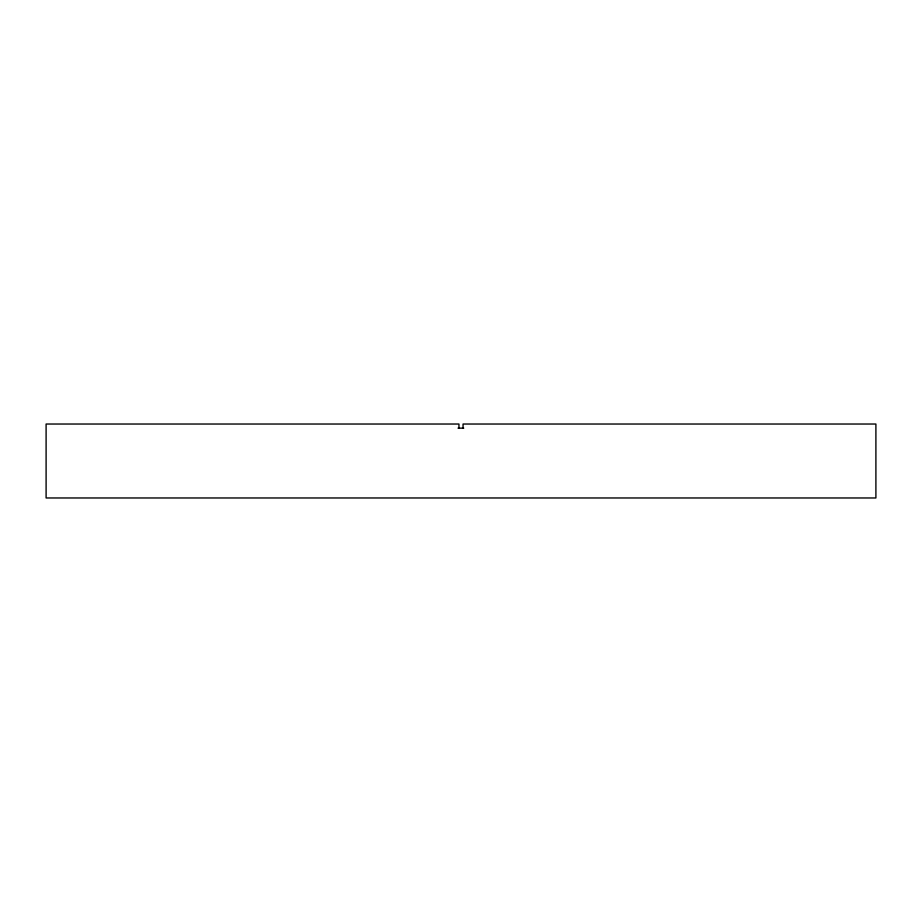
<?xml version="1.0" encoding="UTF-8"?>
<svg xmlns="http://www.w3.org/2000/svg" width="922" height="922" viewBox="0 0 922 922"><rect width="100%" height="100%" fill="white"/><g stroke="black" fill="none" stroke-linecap="round" stroke-linejoin="round"><path stroke-width="1.38" d="M458.015 428.142L463.731 428.142M463.051 428.142L463.051 424.028L875.9 424.028L875.9 497.972L46.1 497.972L46.1 424.028L458.949 424.028L458.949 428.142"/></g></svg>
